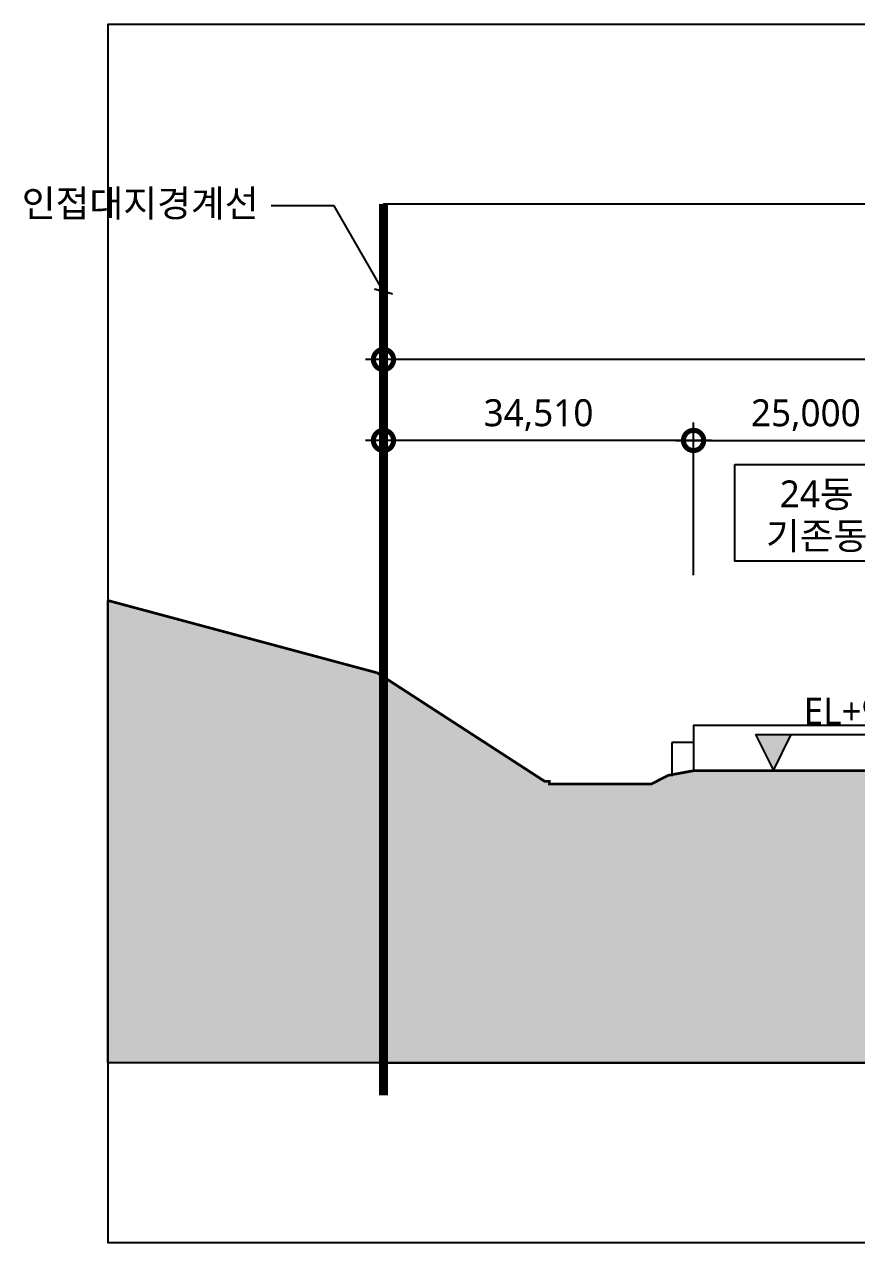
# Model space of a CAD drawing. Header units: millimetres. Extents: x 922366 to 1647943, y -534868 to 518781.
# Drawn here: x 1096113 to 1188746, y 128089 to 263661 of the extents above; entities that cross this region are included whole.
import ezdxf
from ezdxf.enums import TextEntityAlignment as Align

# ---------------------------------------------------------------- set-up
doc = ezdxf.new("R2010")
doc.units = ezdxf.units.MM
doc.linetypes.add('DASHDOT-GAUN', pattern=[10, 5, -2.5, 0, -2.5])
doc.layers.get('Defpoints').update_dxf_attribs({"color": 137})
for name, color, linetype in [('DIM', 7, 'Continuous'), ('ELE-5', 5, 'Continuous'), ('SYM-LEAD', 6, 'Continuous'), ('SYM-LEVEL', 7, 'Continuous'), ('TEXT', 3, 'Continuous')]:
    doc.layers.add(name, color=color, linetype=linetype)
doc.styles.add('$0$스타일1', font='malgun.ttf')
doc.styles.add('스타일1', font='malgun.ttf')
doc.dimstyles.new('CJA', dxfattribs={"dimscale": 300, "dimtxt": 2.7, "dimasz": 1, "dimexe": 2, "dimexo": 3, "dimgap": 1, "dimtad": 1, "dimdec": 0, "dimzin": 1, "dimdsep": 46, "dimlunit": 6, "dimtxsty": '$0$스타일1', "dimblk": 'CJDOT', "dimcen": 0.09, "dimdle": 1, "dimclrd": 256, "dimclre": 256, "dimclrt": 3, "dimadec": 0, "dimazin": 0, "dimtfac": 1, "dimtdec": 0, "dimtix": 1, "dimtmove": 2, "dimatfit": 3, "dimldrblk": 'CJDOT', "dimfxl": 1, "dimtolj": 1, "dimtzin": 1, "dimarcsym": 0})
doc.dimstyles.new('DIM-QD 1', dxfattribs={"dimtxt": 3, "dimasz": 1.5, "dimexe": 1, "dimexo": 0, "dimgap": 1, "dimtad": 1, "dimdec": 3, "dimdsep": 46, "dimlunit": 6, "dimtxsty": '$0$스타일1', "dimblk1": 'ARCHTICK', "dimblk2": 'ARCHTICK', "dimsah": 1, "dimcen": 0, "dimclrd": 256, "dimclre": 256, "dimclrt": 3, "dimazin": 2, "dimtfac": 1, "dimtdec": 3, "dimtix": 1, "dimtmove": 2, "dimatfit": 3, "dimldrblk": 'ARCHTICK', "dimfxl": 1, "dimtolj": 1, "dimtzin": 0, "dimarcsym": 0})

# ---------------------------------------------------------------- blocks, each defined once
blk = doc.blocks.new('LEVEL2')
at = {"layer": 'SYM-LEVEL'}
blk.add_hatch(color=6, dxfattribs=at).paths.add_polyline_path([(2, 4), (-2, 4), (0, 0)])
at = {"layer": 'SYM-LEVEL', "color": 6}
for p, q in [((-2, 4), (6.35, 4)), ((-2, 4), (0, 0)), ((0, 0), (2, 4)), ((5.68, 4), (28.41, 4))]:
    blk.add_line(p, q, dxfattribs=at)
at = {"layer": 'SYM-LEVEL', "color": 3, "style": '스타일1'}
for tag, p in [('1층-바닥마감', (3.37, 5.11)), ('EL-+100', (3.37, 0.07))]:
    blk.add_attdef(tag, p, '', height=3, dxfattribs=at)
blk = doc.blocks.new('_DotSmall')
at = {"color": 0, "linetype": 'ByBlock', "const_width": 0.5}
blk.add_lwpolyline([(-0.0625, 0, 1), (0.0625, 0, 1)], format="xyb", close=True, dxfattribs=at)
blk = doc.blocks.new('*D567')
at = {"layer": 'Defpoints', "color": 0, "transparency": 16777216}
for p in [(1195595, 217361), (1170595, 199361), (1195595, 199361)]:
    blk.add_point(p, dxfattribs=at)
at = {"layer": 'DIM', "color": 7, "lineweight": -2, "transparency": 16777216}
for p, q in [((1170595, 202361), (1170595, 219361)), ((1195595, 202361), (1195595, 219361)), ((1168595, 217361), (1197595, 217361))]:
    blk.add_line(p, q, dxfattribs=at)
at = {"layer": 'DIM', "color": 7, "lineweight": -2, "transparency": 16777216, "xscale": 4500, "yscale": 4500, "zscale": 4500, "rotation": 180}
blk.add_blockref('_DotSmall', (1170595, 217361), dxfattribs=at)
at = {"layer": 'DIM', "color": 7, "lineweight": -2, "transparency": 16777216, "xscale": 4500, "yscale": 4500, "zscale": 4500}
blk.add_blockref('_DotSmall', (1195595, 217361), dxfattribs=at)
at = {"layer": 'DIM', "color": 3, "transparency": 16777216, "insert": (1183095, 220162), "char_height": 3000, "attachment_point": 5, "style": '스타일1'}
blk.add_mtext('\\A1;25,000', dxfattribs=at)
blk = doc.blocks.new('CJDOT')
blk.add_line((-2, 0), (2, 0))
at = {"const_width": 0.5}
blk.add_lwpolyline([(-0.25, 0, 1), (0.25, 0, 1)], format="xyb", close=True, dxfattribs=at)
blk = doc.blocks.new('_ARCHTICK')
at = {"color": 0, "linetype": 'ByBlock', "const_width": 0.15}
blk.add_lwpolyline([(-0.5, -0.5), (0.5, 0.5)], dxfattribs=at)
blk = doc.blocks.new('*D571')
at = {"layer": 'Defpoints', "color": 0, "transparency": 16777216}
for p in [(1136085, 217361), (1136085, 199361), (1170595, 199361)]:
    blk.add_point(p, dxfattribs=at)
at = {"layer": 'DIM', "color": 7, "lineweight": -2, "transparency": 16777216}
for p, q in [((1136085, 202361), (1136085, 219361)), ((1170595, 202361), (1170595, 219361)), ((1172595, 217361), (1134085, 217361))]:
    blk.add_line(p, q, dxfattribs=at)
at = {"layer": 'DIM', "color": 7, "lineweight": -2, "transparency": 16777216, "xscale": 4500, "yscale": 4500, "zscale": 4500, "rotation": 180}
blk.add_blockref('_DotSmall', (1136085, 217361), dxfattribs=at)
at = {"layer": 'DIM', "color": 7, "lineweight": -2, "transparency": 16777216, "xscale": 4500, "yscale": 4500, "zscale": 4500}
blk.add_blockref('_DotSmall', (1170595, 217361), dxfattribs=at)
at = {"layer": 'DIM', "color": 3, "transparency": 16777216, "insert": (1153340, 220170), "char_height": 3000, "attachment_point": 5, "style": '스타일1'}
blk.add_mtext('\\A1;34,510', dxfattribs=at)
blk = doc.blocks.new('*D575')
at = {"layer": 'Defpoints', "color": 0, "transparency": 16777216}
for p in [(1136085, 226361), (1136085, 199361), (1325885, 199361)]:
    blk.add_point(p, dxfattribs=at)
at = {"layer": 'DIM', "color": 7, "lineweight": -2, "transparency": 16777216}
for p, q in [((1136085, 202361), (1136085, 228361)), ((1325885, 202361), (1325885, 228361)), ((1327885, 226361), (1134085, 226361))]:
    blk.add_line(p, q, dxfattribs=at)
at = {"layer": 'DIM', "color": 7, "lineweight": -2, "transparency": 16777216, "xscale": 4500, "yscale": 4500, "zscale": 4500, "rotation": 180}
blk.add_blockref('_DotSmall', (1136085, 226361), dxfattribs=at)
at = {"layer": 'DIM', "color": 7, "lineweight": -2, "transparency": 16777216, "xscale": 4500, "yscale": 4500, "zscale": 4500}
blk.add_blockref('_DotSmall', (1325885, 226361), dxfattribs=at)
at = {"layer": 'DIM', "color": 3, "transparency": 16777216, "insert": (1230985, 229170), "char_height": 3000, "attachment_point": 5, "style": '스타일1'}
blk.add_mtext('\\A1;189,800', dxfattribs=at)

msp = doc.modelspace()

# ---------------------------------------------------------------- hatches: boundary and pattern name
h = msp.add_hatch(color=252)
h.dxf.hatch_style = 1
h.paths.add_polyline_path([(1356600, 168682.7), (1306200.5, 180622), (1298873.2, 180622), (1296822.2, 180122), (1282285, 180122), (1275970, 178962), (1272395, 178652), (1257535, 177762), (1251760, 177762), (1251760, 178022), (1251860, 178652), (1199192.5, 178652), (1199192.5, 179322), (1199865, 179322), (1199865, 179868.5), (1199865, 180622), (1171381.9, 180622), (1170685, 180622), (1167766.4, 180086.2), (1165888.6, 179122), (1154535, 179122), (1154535, 179422), (1154030.1, 179422), (1135400, 191492.6), (1105400, 199550.2), (1105400, 148088.7), (1356600, 148088.7)])

# ---------------------------------------------------------------- linework, layer by layer
for p, q in [((1170594, 183747.7), (1168194, 183747.7)), ((1168194, 183747.7), (1168194, 180002.6))]:
    msp.add_line(p, q)
msp.add_lwpolyline([(1175181.6, 214668.8), (1193278.2, 214668.8), (1193278.2, 203926.9), (1175181.6, 203926.9)], close=True)
at = {"const_width": 300}
msp.add_lwpolyline([(1105400, 199550.2), (1135400, 191492.6), (1154030.1, 179422), (1154535, 179422), (1154535, 179122), (1165888.6, 179122), (1167766.4, 180086.2), (1170685, 180622), (1199865, 180622)], dxfattribs=at)
msp.add_lwpolyline([(1195850, 185622), (1170594, 185622), (1170594, 180622), (1195594, 180622), (1195594, 185622)])
at = {"layer": 'Defpoints'}
for points in [[(1356600, 263660.7), (1105400, 263660.7), (1105400, 128088.7), (1356600, 128088.7)], [(1325885, 243660.7), (1136085, 243660.7), (1136085, 148088.7), (1325885, 148088.7)]]:
    msp.add_lwpolyline(points, close=True, dxfattribs=at)
for points in [[(1105400, 199550.2), (1135400, 191492.6), (1154030.1, 179422), (1154535, 179422), (1154535, 179122), (1165888.6, 179122), (1167766.4, 180086.2), (1170685, 180622), (1170685, 180622), (1199865, 180622)], [(1356600, 148088.7), (1105400, 148088.7), (1105400, 199550.2)]]:
    msp.add_lwpolyline(points, dxfattribs=at)
at = {"layer": 'ELE-5', "color": 2, "linetype": 'DASHDOT-GAUN', "ltscale": 2000, "const_width": 1000}
msp.add_lwpolyline([(1136085, 243660.7), (1136085, 144485.3)], dxfattribs=at)

# ---------------------------------------------------------------- block references
at = {"layer": 'SYM-LEVEL'}
ref = msp.add_blockref('LEVEL2', (1179476.1, 180622), dxfattribs=dict(at, xscale=1000, yscale=1000, zscale=1000))
ref.add_attrib('1층-바닥마감', 'EL+94.00', (1182847.4, 185727.4), dxfattribs={"color": 3, "height": 3000, "style": '스타일1'})

# ---------------------------------------------------------------- texts
at = {"layer": 'TEXT', "style": '스타일1'}
for s, p in [('인접대지경계선', (1109002.8, 243748.3)), ('24동', (1184302.7, 211407.3)), ('기존동', (1184302.7, 206744.1))]:
    msp.add_text(s, height=3000, dxfattribs=at).set_placement(p, align=Align.MIDDLE_CENTER)

# ---------------------------------------------------------------- dimensions: what is measured, and where the dimension line sits
at = {"layer": 'DIM'}
dim = msp.add_linear_dim(base=(1136085, 226360.6), p1=(1325885, 199360.6), p2=(1136085, 199360.6), dimstyle='CJA', override={"dimscale": 1000, "dimtxt": 3, "dimasz": 4.5, "dimlunit": 6, "dimtxsty": '스타일1', "dimblk1": 'DotSmall', "dimblk2": 'DotSmall', "dimsah": 1, "dimdle": 2, "dimclrd": 7, "dimclre": 7}, dxfattribs=at)
dim.commit()
dim.dimension.update_dxf_attribs({"geometry": '*D575', "text_midpoint": (1230985, 229170.4)})
for base, p2, angle, override, picture, middle in [((1136085, 217360.6), (1136085, 199360.6), 0, {"dimscale": 1000, "dimtxt": 3, "dimasz": 4.5, "dimlunit": 6, "dimtxsty": '스타일1', "dimblk1": 'DotSmall', "dimblk2": 'DotSmall', "dimsah": 1, "dimdle": 2, "dimclrd": 7, "dimclre": 7}, '*D571', (1153340, 220170.4)), ((1195595, 217360.6), (1195595, 199360.6), 180, {"dimscale": 1000, "dimtxt": 3, "dimasz": 4.5, "dimtxsty": '스타일1', "dimblk1": 'DotSmall', "dimblk2": 'DotSmall', "dimsah": 1, "dimdle": 2, "dimclrd": 7, "dimclre": 7}, '*D567', (1183095, 220162.2))]:
    dim = msp.add_linear_dim(base=base, p1=(1170595, 199360.6), p2=p2, angle=angle, dimstyle='CJA', override=override, dxfattribs=at)
    dim.commit()
    dim.dimension.update_dxf_attribs({"geometry": picture, "text_midpoint": middle})

# ---------------------------------------------------------------- leaders
at = {"layer": 'SYM-LEAD'}
msp.add_leader([(1136085, 233935.6), (1130585, 243461.9), (1123585, 243461.9)], dimstyle='DIM-QD 1', override={"dimscale": 100, "dimasz": 15, "dimtad": 0, "dimclrd": 6}, dxfattribs=at)

doc.saveas('drawing.dxf')
